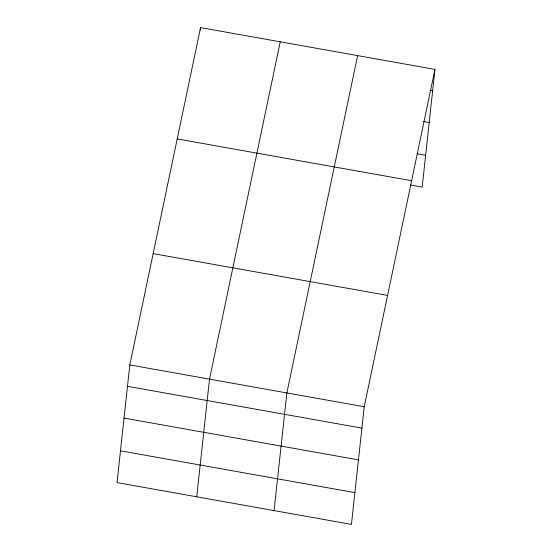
<?xml version="1.0" encoding="UTF-8"?>
<svg xmlns="http://www.w3.org/2000/svg" width="552" height="552" viewBox="0 0 552 552"><rect width="100%" height="100%" fill="white"/><g stroke="black" fill="none" stroke-linecap="round" stroke-linejoin="round"><path stroke-width="0.83" d="M129.81 364.934L117.031 482.593L351.445 524.4L364.23 406.741L434.969 69.407L200.555 27.6L129.81 364.934L364.23 406.741M200.272 30.167L200.555 27.6M196.733 496.807L209.512 379.148L280.257 41.814M274.089 510.6L286.867 392.948L357.613 55.614M434.969 69.407L422.19 187.066L410.419 184.968M430.125 90.342L432.644 90.79M423.308 121.509L429.194 122.565M417.229 153.794L425.64 155.298M177.206 138.918L411.626 180.732M153.159 253.616L387.573 295.423M127.491 386.317L361.905 428.124M124.041 418.085L358.455 459.899M120.481 450.818L354.895 492.632"/></g></svg>
